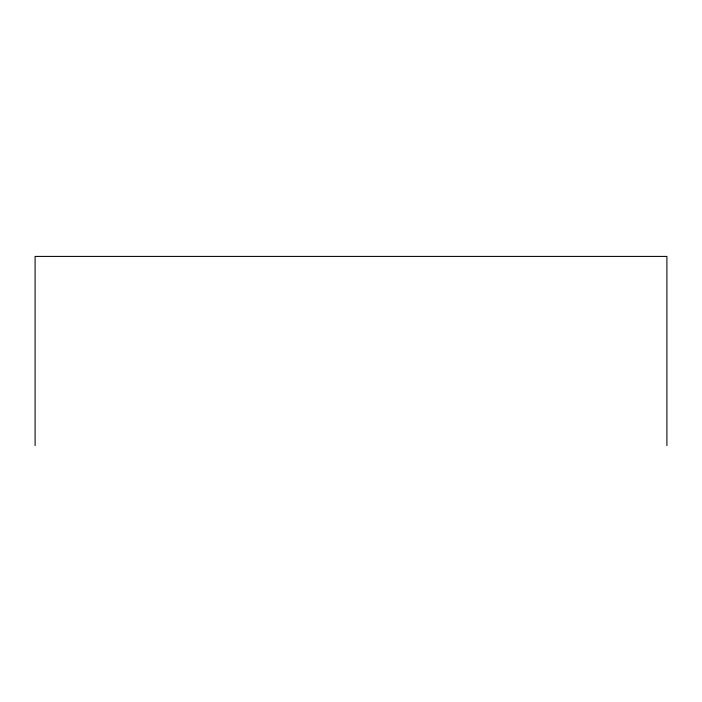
<?xml version="1.0" encoding="UTF-8"?>
<svg xmlns="http://www.w3.org/2000/svg" width="702" height="702" viewBox="0 0 702 702"><rect width="100%" height="100%" fill="white"/><g stroke="black" fill="none" stroke-linecap="round" stroke-linejoin="round"><path stroke-width="1.05" d="M666.9 445.586L666.9 256.414L35.1 256.414L35.1 445.586"/></g></svg>
